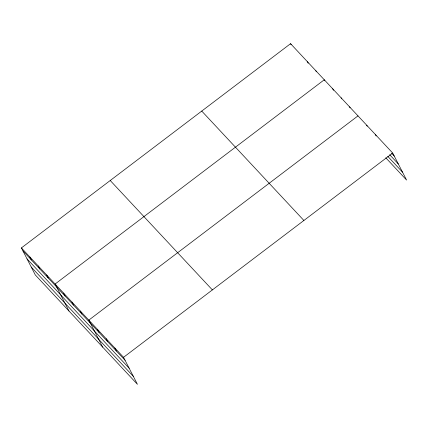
<?xml version="1.0" encoding="UTF-8"?>
<svg xmlns="http://www.w3.org/2000/svg" width="428" height="428" viewBox="0 0 428 428"><rect width="100%" height="100%" fill="white"/><g stroke="black" fill="none" stroke-linecap="round" stroke-linejoin="round"><path stroke-width="0.64" d="M21.4 247.914L123.548 357.31L137.431 384.323L35.283 274.926L21.4 247.914L290.569 43.677L392.717 153.074L406.6 180.086L385.762 157.772M357.99 115.881L88.815 320.117L102.699 347.129M123.548 357.31L392.717 153.074M391.663 153.304L394.268 156.092M389.657 154.711L398.34 164.01M387.768 156.359L402.529 172.168M201.743 111.071L303.891 220.474M110.226 180.514L212.374 289.916M22.951 250.926L125.099 360.328M27.018 258.844L129.165 368.246M31.212 267.002L133.359 376.405M375.351 134.478L376.126 135.986M366.668 125.179L367.187 126.185M349.558 106.856L350.077 107.861M341.132 97.83L341.651 98.836M332.706 88.805L333.482 90.313M324.793 80.785L324.28 79.779L55.11 284.015L68.994 311.028M315.853 70.754L316.367 71.76M307.427 61.728L308.197 63.237M290.569 43.677L291.088 44.683M114.865 348.012L116.416 351.03M106.181 338.714L107.733 341.731M97.498 329.416L99.05 332.428M80.389 311.092L81.941 314.104M71.963 302.066L73.514 305.078M63.537 293.041L65.088 296.053M46.684 274.99L48.23 278.002M38.253 265.965L39.804 268.977M29.826 256.939L31.378 259.951"/></g></svg>
